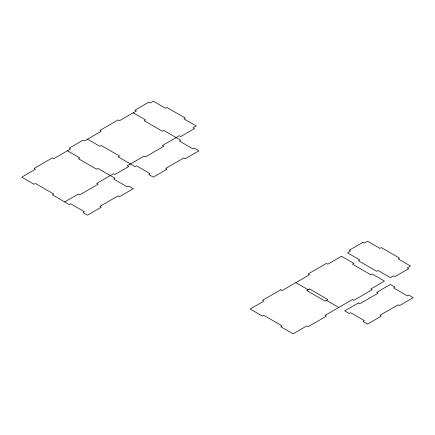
<?xml version="1.0" encoding="UTF-8"?>
<svg xmlns="http://www.w3.org/2000/svg" width="435" height="435" viewBox="0 0 435 435"><rect width="100%" height="100%" fill="white"/><g stroke="black" fill="none" stroke-linecap="round" stroke-linejoin="round"><path stroke-width="0.65" d="M64.69 201.938L78.398 194.026L79.768 194.82L98.038 184.266L96.668 183.478L113.573 173.717L114.943 174.511L128.646 166.6L127.276 165.806L144.181 156.045L145.551 156.839L163.821 146.291L162.451 145.497L179.356 135.736L180.726 136.53L194.429 128.619L193.058 127.825L196.256 125.981L183.923 118.858L185.294 118.07L167.018 107.516L165.648 108.31L153.316 101.186L150.118 103.035L148.748 102.241L135.04 110.153L136.416 110.947L119.511 120.707L118.141 119.913L99.865 130.462L101.235 131.256L84.336 141.016L82.965 140.222L69.257 148.134L70.628 148.928L53.728 158.683L52.358 157.894L34.082 168.443L35.453 169.237L21.75 177.148L34.082 184.266L35.453 183.478L53.728 194.026L52.358 194.82L69.257 204.575L70.628 203.787L84.336 211.698L82.965 212.487L87.533 215.124L101.235 207.212L99.865 206.424L118.141 195.875L119.511 196.663L133.213 188.752L128.646 186.115L127.276 186.903L113.573 178.992L114.943 178.203L98.038 168.443L96.668 169.237L78.398 158.683L79.768 157.894L67.43 150.771M133.213 112.79L145.551 119.913L144.181 120.707L162.451 131.256L163.821 130.462L180.726 140.222L179.356 141.016L193.058 148.928L194.429 148.134L198.996 150.771L185.294 158.683L183.923 157.894L165.648 168.443L167.018 169.237L153.316 177.148L148.748 174.511L150.118 173.717L136.416 165.806L135.04 166.6L118.141 156.839L119.511 156.045L101.235 145.497L99.865 146.291L87.533 139.167M295.844 282.647L308.181 289.764M326.451 300.319L338.789 307.436M280.771 289.764L262.495 300.319L263.866 301.107L250.163 309.019L262.495 316.142L263.866 315.348L282.141 325.902L280.771 326.69L293.103 333.814L306.811 325.902L308.181 326.69L326.451 316.142L325.081 315.348L352.491 299.525L353.862 300.319L372.137 289.764L370.767 288.976L384.469 281.064L372.137 273.941L370.767 274.735L352.491 264.181L353.862 263.392L341.529 256.269L327.821 264.181L326.451 263.392L308.181 273.941L309.551 274.735L282.141 290.558L280.771 289.764M362.997 242.29L349.294 250.207L350.664 250.995L347.467 252.844L359.799 259.961L358.429 260.755L376.705 271.304L378.075 270.516L390.407 277.633L393.604 275.79L394.975 276.578L408.683 268.667L407.312 267.873L410.51 266.03L398.177 258.907L399.547 258.118L381.272 247.569L379.902 248.358L367.57 241.235L364.372 243.083L362.997 242.29M309.551 288.976L306.811 290.558L325.081 301.107L327.821 299.525L309.551 288.976M358.429 302.956L344.727 310.867L349.294 313.504L350.664 312.711L364.372 320.622L362.997 321.416L367.57 324.053L381.272 316.142L379.902 315.348L398.177 304.799L399.547 305.593L413.25 297.681L408.683 295.039L407.312 295.833L393.604 287.921L394.975 287.127L390.407 284.49L376.705 292.402L378.075 293.195L359.799 303.744L358.429 302.956"/></g></svg>
